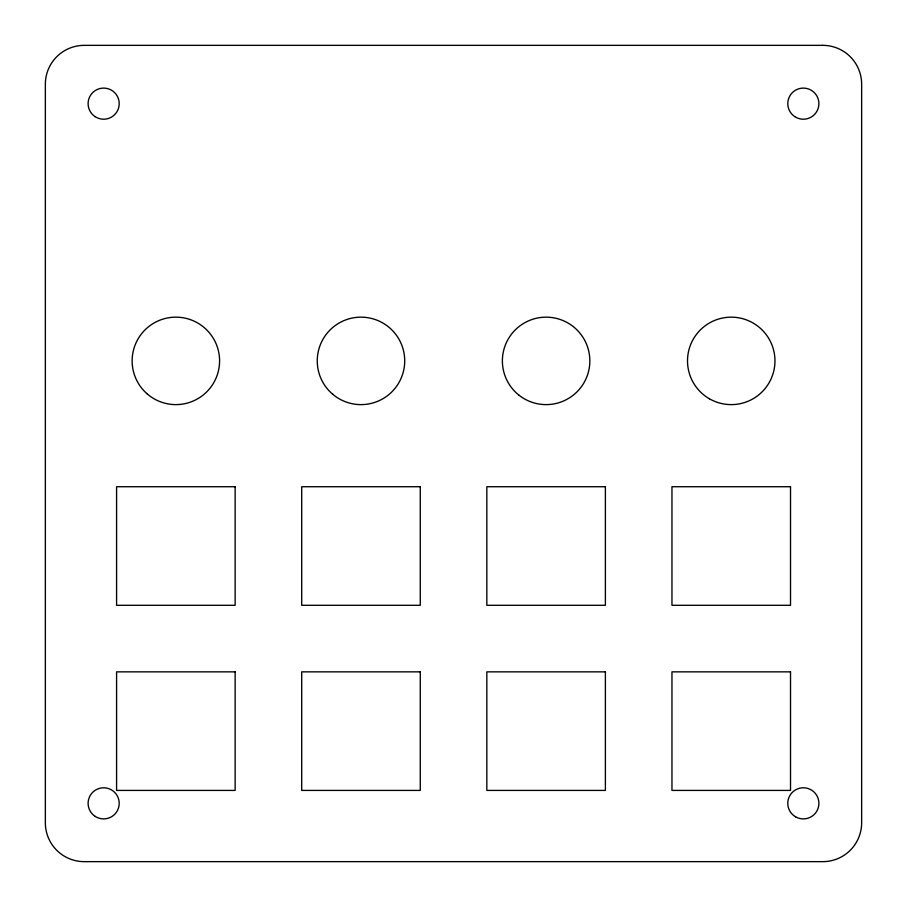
<?xml version="1.0" encoding="UTF-8"?>
<svg xmlns="http://www.w3.org/2000/svg" width="907" height="907" viewBox="0 0 907 907"><rect width="100%" height="100%" fill="white"/><g stroke="black" fill="none" stroke-linecap="round" stroke-linejoin="round"><path stroke-width="1.36" d="M822.774 45.35L84.226 45.35A38.876 38.876 0 0 0 45.35 84.226L45.35 822.774A38.876 38.876 0 0 0 84.226 861.65L822.774 861.65A38.876 38.876 0 0 0 861.65 822.774L861.65 84.226A38.876 38.876 0 0 0 822.774 45.35M235.14 486.73L116.584 486.73L116.584 605.298L235.14 605.298L235.14 486.73M420.27 486.73L301.702 486.73L301.702 605.298L420.27 605.298L420.27 486.73M605.388 486.73L486.832 486.73L486.832 605.298L605.388 605.298L605.388 486.73M790.519 486.73L671.962 486.73L671.962 605.298L790.519 605.298L790.519 486.73M235.14 671.86L116.584 671.86L116.584 790.416L235.14 790.416L235.14 671.86M420.27 671.86L301.702 671.86L301.702 790.416L420.27 790.416L420.27 671.86M605.388 671.86L486.832 671.86L486.832 790.416L605.388 790.416L605.388 671.86M790.519 671.86L671.962 671.86L671.962 790.416L790.519 790.416L790.519 671.86M95.28 816.447A15.544 15.544 0 0 0 119.191 804.044A15.544 15.544 0 0 0 96.493 789.543A15.544 15.544 0 0 0 95.28 816.447M795.564 816.81A15.544 15.544 0 0 0 818.896 803.341A15.544 15.544 0 0 0 795.564 789.872A15.544 15.544 0 0 0 795.564 816.81M794.736 116.606A15.544 15.544 0 0 0 818.862 104.634A15.544 15.544 0 0 0 796.425 89.725A15.544 15.544 0 0 0 794.736 116.606M95.054 116.606A15.544 15.544 0 0 0 119.18 104.634A15.544 15.544 0 0 0 96.743 89.725A15.544 15.544 0 0 0 95.054 116.606M147.059 393.785A43.729 43.729 0 0 0 218.757 369.387A43.729 43.729 0 0 0 161.775 319.491A43.729 43.729 0 0 0 147.059 393.785M332.71 394.25A43.729 43.729 0 0 0 404.012 368.695A43.729 43.729 0 0 0 346.236 319.718A43.729 43.729 0 0 0 332.71 394.25M518.793 395.033A43.729 43.729 0 0 0 589.346 367.482A43.729 43.729 0 0 0 530.198 320.16A43.729 43.729 0 0 0 518.793 395.033M709.376 398.763A43.729 43.729 0 0 0 774.963 360.884A43.729 43.729 0 0 0 709.376 323.017A43.729 43.729 0 0 0 709.376 398.763"/></g></svg>
